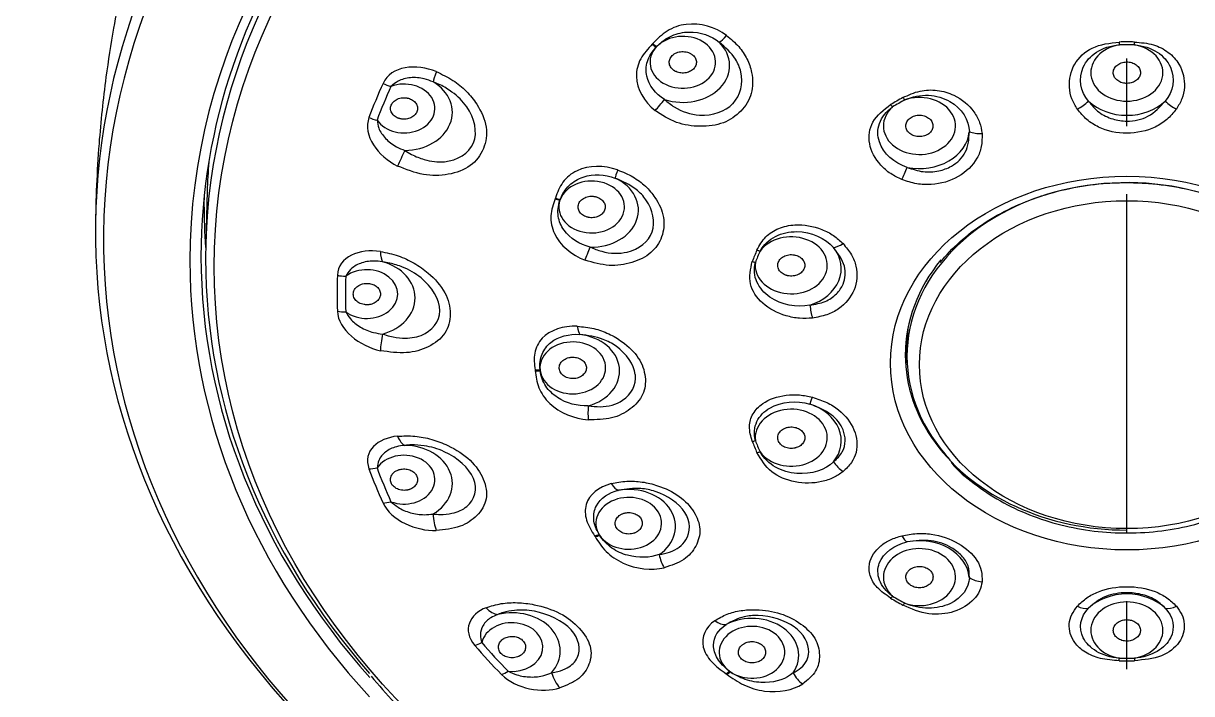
# Model space of a CAD drawing. Extents: x 1171 to 2300, y 0 to 827.
# Drawn here: x 1580.55 to 1623.59, y 516.38 to 541.07 of the extents above; entities that cross this region are included whole.
import ezdxf

# ---------------------------------------------------------------- set-up
doc = ezdxf.new("R2010")
doc.units = 0
doc.header["$LTSCALE"] = 10
doc.header["$MEASUREMENT"] = 0
doc.linetypes.add('CENTER', pattern=[2, 1.25, -0.25, 0.25, -0.25])
doc.layers.add('1', color=7, linetype='CONTINUOUS')

msp = doc.modelspace()

# ---------------------------------------------------------------- linework, layer by layer
at = {"layer": '1', "color": 1, "linetype": 'CENTER', "lineweight": -3}
msp.add_line((1621.205, 182.282), (1621.205, 566.215), dxfattribs=at)
at = {"layer": '1', "color": 7, "linetype": 'Continuous'}
for p, q in [((1587.324, 534.896), (1587.27, 533.003)), ((1613.105, 529.288), (1613.105, 528.803))]:
    msp.add_line(p, q, dxfattribs=at)
for centre, major_axis, ratio, start_param, end_param in [((1621.205, 533.13), (37.699, 0), 0.790155, 5.156583, 10.55138), ((1621.205, 532.321), (-34.52, 0), 0.790155, 3.141593, 6.283185), ((1621.205, 532.486), (34.11, 0), 0.790155, 0, 3.141593), ((1621.205, 533.413), (-37.999, 0), 0.790155, 5.627397, 6.920378), ((1621.205, 532.4), (-33.944, 0), 0.790155, 5.595275, 6.283185), ((1604.846, 539.636), (1.209, 0), 0.790155, 2.51018, 8.762594), ((1606.586, 541.008), (-0.475, -0.643), 0.18333, 0.372338, 1.069202), ((1621.205, 529.888), (21.895, 0), 0.790155, 2.493937, 2.495651), ((1603.87, 540.69), (-0.579, 0.552), 0.489427, 1.773217, 2.007632), ((1603.893, 540.714), (0.578, -0.553), 0.488794, 4.91568, 5.150095), ((1621.205, 529.874), (21.709, 0), 0.790155, 2.493937, 2.495651), ((1604.846, 539.521), (-1.723, 0), 0.790155, 1.168192, 3.821397), ((1621.205, 539.254), (1.328, 0), 0.790155, 1.780257, 7.64452), ((1621.205, 528.988), (-14.424, 0), 0.790155, 4.69308, 4.731698), ((1620.929, 540.771), (-0.012, 0.8), 0.011834, 2.076794, 2.23044), ((1621.205, 528.982), (14.302, 0), 0.790155, 1.551487, 1.590105), ((1621.481, 540.771), (-0.012, -0.8), 0.011834, 0.911152, 1.064799), ((1594.576, 537.936), (1.136, 0), 0.790155, 3.645275, 8.292777), ((1594.576, 537.793), (-1.779, 0), 0.790155, 1.589334, 4.065533), ((1596.035, 539.789), (-0.385, -0.923), 0.069891, 5.30923, 5.987258), ((1621.205, 531.129), (-29.098, 0), 0.790155, 5.940229, 5.997824), ((1621.205, 531.099), (28.789, 0), 0.790155, 2.798636, 2.856231), ((1594.093, 539.362), (-0.911, 0.412), 0.577214, 1.512063, 1.825951), ((1613.564, 537.292), (1.328, 0), 0.790155, 2.408576, 8.272839), ((1603.969, 538.27), (-0.496, -0.628), 0.201371, 1.028996, 1.72586), ((1621.205, 528.988), (-14.424, 0), 0.790155, 5.321398, 5.360017), ((1612.577, 538.485), (-0.41, 0.687), 0.369764, 1.971146, 2.124793), ((1621.205, 528.982), (14.302, 0), 0.790155, 2.179806, 2.218424), ((1613.024, 538.741), (0.386, -0.701), 0.350617, 5.125372, 5.279019), ((1619.397, 538.321), (-0.651, -0.465), 0.42584, 1.252545, 1.894), ((1621.205, 539.139), (-1.842, 0), 0.790155, 0.696206, 2.445387), ((1623.013, 538.321), (-0.651, 0.465), 0.42584, 1.247593, 1.889048), ((1593.581, 538.116), (0.937, -0.348), 0.588121, 4.613484, 4.927372), ((1613.564, 537.178), (-1.842, 0), 0.790155, 1.324524, 3.073705), ((1615.915, 537.427), (-0.797, -0.065), 0.516767, 0.830444, 1.4719), ((1594.621, 536.349), (-0.439, -0.898), 0.027536, 4.683208, 5.361237), ((1621.205, 534.293), (-33.89, 0), 0.790155, 6.220452, 6.260703), ((1602.602, 536.101), (-0.262, -0.756), 0.015481, 5.319461, 6.016325), ((1612.99, 535.748), (-0.294, -0.744), 0.137649, 1.008542, 1.649998), ((1621.205, 528.803), (-8.1, 0), 0.790155, 3.141593, 5.631894), ((1601.488, 534.307), (1.209, 0), 0.790155, 2.879779, 9.132193), ((1601.488, 534.192), (-1.723, 0), 0.790155, 1.537791, 4.190996), ((1621.205, 534.416), (-34, 0), 0.790155, 6.274055, 6.283185), ((1621.205, 529.888), (21.895, 0), 0.790155, 2.863537, 2.86525), ((1600.32, 535.045), (-0.753, 0.27), 0.589653, 1.54494, 1.779354), ((1600.33, 535.073), (0.752, -0.272), 0.589366, 4.687755, 4.92217), ((1621.205, 529.874), (21.709, 0), 0.790155, 2.863537, 2.86525), ((1621.205, 534.416), (-34, 0), 0.790155, 0, 0.059494), ((1608.841, 532.156), (1.328, 0), 0.790155, 3.036895, 8.901158), ((1610.837, 533.407), (-0.58, -0.551), 0.3757, 0.441364, 1.082819), ((1621.205, 532.486), (34.11, 0), 0.790155, 3.141593, 3.755087), ((1593.996, 533.234), (-0.155, -0.988), 0.252062, 5.362069, 6.040098), ((1601.414, 532.801), (-0.285, -0.748), 0.006264, 0.917112, 1.613975), ((1621.205, 528.988), (-14.424, 0), 0.790155, 5.949717, 5.988335), ((1621.205, 528.982), (14.302, 0), 0.790155, 2.808124, 2.846742), ((1607.691, 533.171), (0.733, -0.321), 0.579144, 4.807386, 4.961032), ((1608.841, 532.042), (-1.842, 0), 0.790155, 1.952843, 3.702024), ((1621.205, 528.803), (-8.1, 0), 0.790155, 5.631894, 6.283185), ((1621.205, 532.321), (-34.52, 0), 0.790155, 0, 0.629497), ((1621.205, 532.4), (-33.944, 0), 0.790155, 0, 0.605935), ((1593.205, 531.099), (1.136, 0), 0.790155, 3.959434, 8.606936), ((1593.205, 530.956), (-1.779, 0), 0.790155, 1.903493, 4.379692), ((1607.521, 532.756), (-0.747, 0.287), 0.586457, 1.638854, 1.792501), ((1621.205, 528.854), (8.162, 0), 0.790155, 2.567172, 3.141593), ((1621.205, 531.129), (-29.098, 0), 0.790155, 6.254388, 6.311983), ((1592.428, 532.367), (-0.999, 0.036), 0.612653, 1.279239, 1.593127), ((1621.205, 531.099), (28.789, 0), 0.790155, 3.112795, 3.17039), ((1592.428, 531.057), (0.999, 0.036), 0.612653, 4.37617, 4.690058), ((1609.72, 530.69), (0.098, -0.794), 0.237725, 4.681171, 5.322626), ((1601.131, 530.388), (-0.037, -0.799), 0.234951, 5.362384, 6.059247), ((1593.996, 529.617), (-0.212, -0.977), 0.207528, 4.74651, 5.424539), ((1600.793, 528.265), (-1.723, 0), 0.790155, 1.90739, 4.560595), ((1621.205, 529.288), (8.1, 0), 0.790155, 3.061138, 3.141593), ((1600.793, 528.38), (1.209, 0), 0.790155, 3.249378, 9.501792), ((1621.205, 529.288), (8.15, 0), 0.790155, 3.152785, 3.260973), ((1621.205, 528.854), (8.162, 0), 0.790155, 3.141593, 3.665552), ((1621.205, 528.803), (-8.1, 0), 0.790155, 0, 0.637449), ((1621.205, 529.888), (21.895, 0), 0.790155, 3.233136, 3.234849), ((1599.587, 528.797), (0.795, 0.092), 0.610341, 4.407184, 4.641599), ((1599.591, 528.767), (-0.794, -0.094), 0.610244, 1.264274, 1.498689), ((1621.205, 529.874), (21.709, 0), 0.790155, 3.233136, 3.234849), ((1609.72, 527.797), (-0.208, -0.772), 0.056522, 0.242482, 0.883937), ((1601.532, 526.972), (-0.061, -0.798), 0.212439, 4.718598, 5.415462), ((1608.841, 525.808), (1.328, 0), 0.790155, 3.665213, 9.529476), ((1608.841, 525.693), (-1.842, 0), 0.790155, 2.581161, 4.330343), ((1594.621, 526.502), (0.091, -0.996), 0.432054, 5.368556, 6.046585), ((1607.521, 526.189), (0.747, 0.287), 0.586457, 4.337038, 4.490685), ((1621.205, 528.988), (-14.424, 0), 0.790155, 0.29485, 0.333468), ((1621.205, 528.982), (14.302, 0), 0.790155, 3.436443, 3.475061), ((1621.205, 528.854), (8.162, 0), 0.790155, 3.665551, 4.712389), ((1594.576, 524.262), (1.136, 0), 0.790155, 4.273594, 8.921095), ((1594.576, 524.119), (-1.779, 0), 0.790155, 2.217652, 4.693852), ((1607.691, 525.774), (-0.733, -0.321), 0.579144, 1.168506, 1.322153), ((1593.581, 525.309), (-0.937, -0.348), 0.588121, 1.041925, 1.355813), ((1621.205, 531.099), (28.789, 0), 0.790155, 3.426954, 3.484549), ((1610.837, 525.079), (0.511, -0.615), 0.556904, 4.516601, 5.158057), ((1621.205, 531.129), (-29.098, 0), 0.790155, 0.285362, 0.342957), ((1602.371, 524.641), (0.202, -0.774), 0.44544, 5.337326, 6.034189), ((1602.854, 522.539), (-1.723, 0), 0.790155, 2.276989, 4.930194), ((1594.093, 524.063), (0.911, 0.412), 0.577214, 4.143346, 4.457234), ((1602.854, 522.654), (1.209, 0), 0.790155, 3.618977, 9.871391), ((1596.035, 523.062), (0.03, -1), 0.3897, 4.764865, 5.442893), ((1601.764, 522.732), (0.677, 0.426), 0.548886, 4.145622, 4.380037), ((1621.205, 529.888), (21.895, 0), 0.790155, 3.602735, 3.604448), ((1601.781, 522.706), (-0.676, -0.427), 0.548418, 1.002967, 1.237381), ((1621.205, 529.874), (21.709, 0), 0.790155, 3.602735, 3.604448), ((1612.99, 522.739), (0.189, -0.777), 0.318853, 5.403993, 6.045448), ((1613.564, 520.672), (1.328, 0), 0.790155, 4.293532, 10.157795), ((1613.564, 520.557), (-1.842, 0), 0.790155, 3.20948, 4.958661), ((1604.306, 521.57), (0.177, -0.78), 0.425202, 4.701083, 5.397947), ((1615.915, 521.059), (0.796, -0.078), 0.69797, 4.082197, 4.723652), ((1612.577, 520.46), (0.41, 0.687), 0.369764, 4.004746, 4.158392), ((1621.205, 528.982), (14.302, 0), 0.790155, 4.064761, 4.10338), ((1621.205, 518.595), (-1.842, 0), 0.790155, 3.837798, 5.58698), ((1597.847, 520.251), (0.359, -0.933), 0.592247, 5.317737, 5.995766), ((1621.205, 528.988), (-14.424, 0), 0.790155, 0.923169, 0.961787), ((1613.024, 520.204), (-0.386, -0.701), 0.350617, 0.85052, 1.004166), ((1619.397, 520.165), (0.6, -0.53), 0.607043, 5.181947, 5.823402), ((1621.205, 518.71), (1.328, 0), 0.790155, 4.92185, 10.786113), ((1623.013, 520.165), (0.6, 0.53), 0.607043, 3.601376, 4.242831), ((1598.553, 517.951), (-1.779, 0), 0.790155, 2.531812, 5.008011), ((1607.394, 517.789), (-1.723, 0), 0.790155, 2.646588, 5.299793), ((1598.553, 518.095), (1.136, 0), 0.790155, 4.587753, 9.235255), ((1606.155, 519.636), (0.458, -0.656), 0.61852, 5.225567, 5.92243), ((1607.394, 517.904), (1.209, 0), 0.790155, 3.988576, 10.24099), ((1597.437, 518.877), (-0.756, -0.654), 0.50602, 0.844351, 1.158239), ((1621.205, 531.099), (28.789, 0), 0.790155, 3.741114, 3.798709), ((1621.205, 531.129), (-29.098, 0), 0.790155, 0.599521, 0.657116), ((1620.929, 518.174), (0.012, 0.8), 0.011834, 3.899098, 4.052745), ((1621.205, 528.988), (-14.424, 0), 0.790155, 1.551487, 1.590105), ((1621.205, 528.982), (14.302, 0), 0.790155, 4.69308, 4.731698), ((1621.481, 518.174), (0.012, -0.8), 0.011834, 5.372033, 5.52568), ((1598.412, 517.817), (0.716, 0.699), 0.485274, 3.956021, 4.26991), ((1600.538, 517.325), (0.292, -0.956), 0.556219, 4.729444, 5.407473), ((1606.566, 517.698), (0.468, 0.649), 0.413301, 3.957805, 4.19222), ((1621.205, 529.888), (21.895, 0), 0.790155, 3.972334, 3.974047), ((1606.594, 517.678), (-0.467, -0.65), 0.412525, 0.815539, 1.049953), ((1621.205, 529.874), (21.709, 0), 0.790155, 3.972334, 3.974047), ((1609.363, 517.325), (0.431, -0.674), 0.60329, 4.599472, 5.296335)]:
    msp.add_ellipse(centre, major_axis=major_axis, ratio=ratio, start_param=start_param, end_param=end_param, dxfattribs=at)
for centre, major_axis in [((1621.205, 532.108), (33.622, 0)), ((1621.205, 528.555), (-8.709, 0)), ((1621.205, 528.498), (7.641, 0))]:
    msp.add_ellipse(centre, major_axis=major_axis, ratio=0.790155, dxfattribs=at)
for points, knots in [([(1593.783, 561.826), (1593.297, 561.268), (1592.467, 560.263), (1591.443, 558.898), (1590.656, 557.769), (1589.956, 556.702), (1589.235, 555.525), (1588.425, 554.094), (1587.634, 552.553), (1586.905, 550.971), (1586.268, 549.441), (1585.659, 547.811), (1585.029, 545.876), (1584.516, 543.991), (1584.131, 542.276), (1583.839, 540.752), (1583.55, 538.883), (1583.293, 536.437), (1583.215, 534.593), (1583.207, 533.566)], [0, 0, 0, 0, 0.073159, 0.128421, 0.166706, 0.205894, 0.252033, 0.300947, 0.366045, 0.420507, 0.470557, 0.527281, 0.590481, 0.669456, 0.716247, 0.761084, 0.820335, 0.900163, 1, 1, 1, 1]), ([(1606.461, 540.622), (1606.04, 540.933), (1605.482, 541.094), (1604.716, 541), (1604.475, 540.915), (1604.067, 540.659), (1603.905, 540.493), (1603.744, 540.325)], [0, 0, 0, 0, 0.5, 0.5, 0.75, 0.75, 1, 1, 1, 1]), ([(1606.461, 540.622), (1606.618, 540.492), (1606.922, 540.239), (1607.232, 539.765), (1607.429, 539.176), (1607.439, 538.472), (1607.032, 537.809), (1606.361, 537.348), (1605.495, 537.239), (1604.582, 537.366), (1604.078, 537.695), (1603.822, 537.861)], [0, 0, 0, 0, 0.087607, 0.169371, 0.250856, 0.377447, 0.501128, 0.621802, 0.747777, 0.872041, 1, 1, 1, 1]), ([(1603.893, 540.223), (1604.055, 540.39), (1604.242, 540.524), (1604.646, 540.702), (1604.86, 540.747), (1605.491, 540.762), (1605.893, 540.613), (1606.186, 540.377)], [0, 0, 0, 0, 0.25, 0.25, 0.5, 0.5, 1, 1, 1, 1]), ([(1603.722, 540.302), (1603.564, 540.136), (1603.403, 539.964), (1603.186, 539.565), (1603.13, 539.339), (1603.148, 538.654), (1603.414, 538.184), (1603.822, 537.861)], [0, 0, 0, 0, 0.25, 0.25, 0.5, 0.5, 1, 1, 1, 1]), ([(1604.171, 538.269), (1603.846, 538.469), (1603.595, 538.78), (1603.481, 539.301), (1603.485, 539.486), (1603.6, 539.851), (1603.713, 540.032), (1603.87, 540.2)], [0, 0, 0, 0, 0.5, 0.5, 0.75, 0.75, 1, 1, 1, 1]), ([(1604.171, 538.269), (1604.287, 538.172), (1604.653, 537.869), (1605.599, 537.555), (1606.413, 537.821), (1606.976, 538.412), (1607.116, 539.046), (1606.769, 539.864), (1606.409, 540.18), (1606.186, 540.377)], [0, 0, 0, 0, 0.080562, 0.253207, 0.499831, 0.500495, 0.747529, 0.843295, 1, 1, 1, 1]), ([(1619.382, 537.912), (1619.308, 538.035), (1619.154, 538.289), (1619.045, 538.86), (1619.191, 539.583), (1619.907, 540.267), (1620.578, 540.343), (1620.927, 540.383)], [0, 0, 0, 0, 0.121003, 0.24993, 0.500418, 0.740079, 1, 1, 1, 1]), ([(1619.792, 538.206), (1619.5, 538.561), (1619.408, 539.035), (1619.698, 539.671), (1619.863, 539.864), (1620.314, 540.156), (1620.604, 540.251), (1620.929, 540.281)], [0, 0, 0, 0, 0.5, 0.5, 0.75, 0.75, 1, 1, 1, 1]), ([(1621.481, 540.281), (1621.804, 540.252), (1622.094, 540.157), (1622.546, 539.866), (1622.713, 539.67), (1623.001, 539.04), (1622.909, 538.559), (1622.619, 538.206)], [0, 0, 0, 0, 0.25, 0.25, 0.5, 0.5, 1, 1, 1, 1]), ([(1621.484, 540.383), (1621.721, 540.364), (1622.172, 540.327), (1622.762, 540.029), (1623.233, 539.497), (1623.376, 538.859), (1623.258, 538.288), (1623.104, 538.036), (1623.029, 537.912)], [0, 0, 0, 0, 0.178327, 0.339125, 0.500023, 0.752204, 0.878517, 1, 1, 1, 1]), ([(1605.145, 539.952), (1605.132, 539.96), (1605.105, 539.975), (1605.045, 540), (1604.965, 540.023), (1604.863, 540.033), (1604.727, 540.026), (1604.565, 539.976), (1604.416, 539.859), (1604.351, 539.729), (1604.343, 539.619), (1604.358, 539.538), (1604.393, 539.462), (1604.447, 539.394), (1604.498, 539.35), (1604.537, 539.325), (1604.563, 539.31), (1604.639, 539.272), (1604.777, 539.235), (1604.936, 539.242), (1605.054, 539.274), (1605.135, 539.311), (1605.206, 539.359), (1605.284, 539.435), (1605.347, 539.551), (1605.351, 539.703), (1605.295, 539.822), (1605.228, 539.892), (1605.183, 539.928), (1605.158, 539.945), (1605.145, 539.952)], [0, 0, 0, 0, 0.015625, 0.03125, 0.0625, 0.09375, 0.125, 0.1875, 0.25, 0.3125, 0.34375, 0.375, 0.40625, 0.4375, 0.46875, 0.476562, 0.484375, 0.5, 0.5625, 0.625, 0.65625, 0.6875, 0.71875, 0.75, 0.8125, 0.875, 0.9375, 0.96875, 0.984375, 1, 1, 1, 1]), ([(1621.705, 539.255), (1621.705, 539.267), (1621.704, 539.294), (1621.694, 539.346), (1621.669, 539.409), (1621.62, 539.479), (1621.534, 539.56), (1621.391, 539.633), (1621.189, 539.66), (1620.988, 539.622), (1620.851, 539.542), (1620.771, 539.456), (1620.729, 539.384), (1620.71, 539.32), (1620.705, 539.275), (1620.705, 539.249), (1620.707, 539.21), (1620.719, 539.153), (1620.764, 539.056), (1620.862, 538.954), (1621.029, 538.874), (1621.221, 538.85), (1621.412, 538.884), (1621.573, 538.972), (1621.662, 539.08), (1621.699, 539.178), (1621.705, 539.229), (1621.705, 539.255)], [0, 0, 0, 0, 0.015625, 0.03125, 0.0625, 0.09375, 0.125, 0.1875, 0.25, 0.3125, 0.375, 0.40625, 0.4375, 0.46875, 0.484375, 0.492188, 0.5, 0.53125, 0.5625, 0.625, 0.6875, 0.75, 0.8125, 0.875, 0.9375, 0.96875, 1, 1, 1, 1]), ([(1595.648, 538.914), (1595.54, 538.957), (1595.27, 539.063), (1594.81, 539.093), (1594.374, 538.982), (1594.176, 538.817), (1594.093, 538.749)], [0, 0, 0, 0, 0.200427, 0.49953, 0.790892, 1, 1, 1, 1]), ([(1595.765, 539.293), (1595.973, 539.194), (1596.376, 539.002), (1596.885, 538.582), (1597.344, 538.008), (1597.677, 537.257), (1597.558, 536.428), (1597.067, 535.764), (1596.229, 535.467), (1595.268, 535.442), (1594.652, 535.689), (1594.335, 535.816)], [0, 0, 0, 0, 0.087456, 0.169153, 0.25014, 0.377375, 0.499739, 0.622279, 0.749894, 0.871256, 1, 1, 1, 1]), ([(1594.609, 536.387), (1594.69, 536.336), (1594.914, 536.196), (1595.405, 536.008), (1596.307, 535.886), (1596.978, 536.284), (1597.293, 537.049), (1597.113, 537.85), (1596.428, 538.502), (1595.975, 538.782), (1595.735, 538.879), (1595.648, 538.914)], [0, 0, 0, 0, 0.046355, 0.127416, 0.254336, 0.50001, 0.500136, 0.746142, 0.872777, 0.954138, 1, 1, 1, 1]), ([(1612.954, 538.336), (1613.159, 538.431), (1613.549, 538.61), (1614.228, 538.637), (1614.969, 538.416), (1615.513, 537.955), (1615.802, 537.428), (1615.848, 537.148), (1615.87, 537.011)], [0, 0, 0, 0, 0.178327, 0.339125, 0.500023, 0.752204, 0.878517, 1, 1, 1, 1]), ([(1594.73, 538.312), (1594.722, 538.314), (1594.705, 538.318), (1594.671, 538.324), (1594.611, 538.332), (1594.524, 538.332), (1594.422, 538.315), (1594.294, 538.27), (1594.161, 538.177), (1594.072, 538.022), (1594.072, 537.878), (1594.117, 537.771), (1594.171, 537.699), (1594.242, 537.638), (1594.312, 537.599), (1594.364, 537.578), (1594.395, 537.567), (1594.415, 537.562), (1594.43, 537.558), (1594.446, 537.554), (1594.474, 537.549), (1594.562, 537.537), (1594.673, 537.543), (1594.789, 537.576), (1594.895, 537.625), (1595, 537.712), (1595.074, 537.845), (1595.082, 537.993), (1595.021, 538.134), (1594.92, 538.23), (1594.82, 538.283), (1594.763, 538.303), (1594.734, 538.311), (1594.73, 538.312)], [0, 0, 0, 0, 0.007812, 0.015625, 0.03125, 0.0625, 0.09375, 0.125, 0.1875, 0.25, 0.3125, 0.34375, 0.375, 0.40625, 0.4375, 0.453125, 0.460938, 0.46875, 0.472656, 0.476562, 0.484375, 0.5, 0.5625, 0.59375, 0.625, 0.6875, 0.75, 0.8125, 0.875, 0.9375, 0.96875, 0.996094, 1, 1, 1, 1]), ([(1612.919, 535.317), (1612.776, 535.384), (1612.481, 535.523), (1612.009, 535.944), (1611.64, 536.61), (1611.758, 537.508), (1612.248, 537.883), (1612.503, 538.077)], [0, 0, 0, 0, 0.121003, 0.24993, 0.500418, 0.740079, 1, 1, 1, 1]), ([(1613.024, 538.251), (1613.307, 538.377), (1613.61, 538.435), (1614.182, 538.407), (1614.455, 538.324), (1615.131, 537.942), (1615.391, 537.504), (1615.402, 537.079)], [0, 0, 0, 0, 0.25, 0.25, 0.5, 0.5, 1, 1, 1, 1]), ([(1619.792, 538.206), (1619.912, 538.059), (1620.145, 537.773), (1620.664, 537.528), (1621.294, 537.43), (1622.065, 537.597), (1622.428, 537.996), (1622.619, 538.206)], [0, 0, 0, 0, 0.179168, 0.347393, 0.501625, 0.737142, 1, 1, 1, 1]), ([(1613.115, 535.766), (1612.632, 535.922), (1612.227, 536.269), (1612.016, 536.925), (1612.013, 537.16), (1612.171, 537.607), (1612.336, 537.82), (1612.577, 537.995)], [0, 0, 0, 0, 0.5, 0.5, 0.75, 0.75, 1, 1, 1, 1]), ([(1613.968, 537.525), (1613.959, 537.535), (1613.938, 537.556), (1613.891, 537.593), (1613.824, 537.633), (1613.733, 537.667), (1613.603, 537.693), (1613.433, 537.685), (1613.249, 537.613), (1613.115, 537.489), (1613.063, 537.36), (1613.063, 537.254), (1613.083, 537.176), (1613.115, 537.116), (1613.145, 537.077), (1613.164, 537.056), (1613.194, 537.025), (1613.246, 536.984), (1613.354, 536.927), (1613.51, 536.89), (1613.704, 536.903), (1613.878, 536.972), (1614.007, 537.088), (1614.071, 537.235), (1614.063, 537.364), (1614.02, 537.46), (1613.987, 537.504), (1613.968, 537.525)], [0, 0, 0, 0, 0.015625, 0.03125, 0.0625, 0.09375, 0.125, 0.1875, 0.25, 0.3125, 0.375, 0.40625, 0.4375, 0.46875, 0.484375, 0.492188, 0.5, 0.53125, 0.5625, 0.625, 0.6875, 0.75, 0.8125, 0.875, 0.9375, 0.96875, 1, 1, 1, 1]), ([(1623.029, 537.912), (1622.919, 537.778), (1622.705, 537.518), (1622.112, 537.141), (1621.207, 536.946), (1620.301, 537.139), (1619.707, 537.517), (1619.492, 537.778), (1619.382, 537.912)], [0, 0, 0, 0, 0.130106, 0.252927, 0.499594, 0.746402, 0.869479, 1, 1, 1, 1]), ([(1593.581, 537.503), (1593.595, 537.406), (1593.63, 537.174), (1593.874, 536.817), (1594.232, 536.536), (1594.502, 536.43), (1594.609, 536.387)], [0, 0, 0, 0, 0.208279, 0.500324, 0.801781, 1, 1, 1, 1]), ([(1615.87, 537.011), (1615.871, 536.849), (1615.873, 536.534), (1615.647, 535.947), (1615.046, 535.365), (1614.183, 535.104), (1613.448, 535.141), (1613.099, 535.257), (1612.919, 535.317)], [0, 0, 0, 0, 0.130106, 0.252927, 0.499594, 0.746402, 0.869479, 1, 1, 1, 1]), ([(1613.115, 535.766), (1613.309, 535.7), (1613.686, 535.571), (1614.268, 535.608), (1614.841, 535.819), (1615.356, 536.316), (1615.386, 536.816), (1615.402, 537.079)], [0, 0, 0, 0, 0.179168, 0.347393, 0.501625, 0.737142, 1, 1, 1, 1]), ([(1602.443, 535.673), (1601.94, 535.848), (1601.377, 535.843), (1600.735, 535.541), (1600.557, 535.394), (1600.3, 535.04), (1600.225, 534.838), (1600.152, 534.636)], [0, 0, 0, 0, 0.5, 0.5, 0.75, 0.75, 1, 1, 1, 1]), ([(1600.33, 534.583), (1600.405, 534.785), (1600.519, 534.963), (1600.811, 535.244), (1600.986, 535.346), (1601.553, 535.538), (1601.981, 535.512), (1602.346, 535.373)], [0, 0, 0, 0, 0.25, 0.25, 0.5, 0.5, 1, 1, 1, 1]), ([(1602.443, 535.673), (1602.637, 535.594), (1603.012, 535.442), (1603.484, 535.083), (1603.903, 534.586), (1604.204, 533.928), (1604.118, 533.192), (1603.713, 532.572), (1602.989, 532.228), (1602.126, 532.093), (1601.541, 532.26), (1601.245, 532.345)], [0, 0, 0, 0, 0.087607, 0.169371, 0.250856, 0.377447, 0.501128, 0.621802, 0.747777, 0.872041, 1, 1, 1, 1]), ([(1601.431, 532.832), (1601.572, 532.773), (1602.016, 532.59), (1602.978, 532.558), (1603.587, 533.034), (1603.842, 533.745), (1603.706, 534.38), (1603.067, 535.052), (1602.622, 535.25), (1602.346, 535.373)], [0, 0, 0, 0, 0.080562, 0.253207, 0.499831, 0.500495, 0.747529, 0.843295, 1, 1, 1, 1]), ([(1614.325, 532.264), (1614.543, 532.531), (1615.03, 533.042), (1615.917, 533.721), (1616.934, 534.292), (1618.051, 534.737), (1619.242, 535.043), (1620.307, 535.182), (1620.963, 535.204), (1621.205, 535.204)], [0, 0, 0, 0, 0.148784, 0.301881, 0.454578, 0.607051, 0.759409, 0.911703, 1, 1, 1, 1]), ([(1621.205, 535.204), (1621.421, 535.204), (1622.051, 535.185), (1623.09, 535.058), (1624.282, 534.761), (1625.404, 534.328), (1626.417, 533.764), (1627.131, 533.255), (1627.46, 532.918), (1627.536, 532.835)], [0, 0, 0, 0, 0.088697, 0.260068, 0.431487, 0.602833, 0.774127, 0.945438, 1, 1, 1, 1]), ([(1600.141, 534.608), (1600.07, 534.408), (1599.999, 534.202), (1599.972, 533.767), (1600.016, 533.54), (1600.317, 532.901), (1600.749, 532.534), (1601.245, 532.345)], [0, 0, 0, 0, 0.25, 0.25, 0.5, 0.5, 1, 1, 1, 1]), ([(1601.622, 534.688), (1601.606, 534.691), (1601.574, 534.697), (1601.507, 534.704), (1601.422, 534.702), (1601.322, 534.683), (1601.198, 534.637), (1601.07, 534.544), (1600.985, 534.392), (1600.984, 534.253), (1601.026, 534.148), (1601.077, 534.077), (1601.145, 534.016), (1601.226, 533.967), (1601.294, 533.942), (1601.341, 533.929), (1601.373, 533.922), (1601.461, 533.908), (1601.607, 533.914), (1601.752, 533.966), (1601.847, 534.029), (1601.906, 534.086), (1601.95, 534.151), (1601.989, 534.245), (1601.993, 534.371), (1601.928, 534.514), (1601.821, 534.609), (1601.727, 534.656), (1601.669, 534.676), (1601.638, 534.684), (1601.622, 534.688)], [0, 0, 0, 0, 0.015625, 0.03125, 0.0625, 0.09375, 0.125, 0.1875, 0.25, 0.3125, 0.34375, 0.375, 0.40625, 0.4375, 0.46875, 0.476562, 0.484375, 0.5, 0.5625, 0.625, 0.65625, 0.6875, 0.71875, 0.75, 0.8125, 0.875, 0.9375, 0.96875, 0.984375, 1, 1, 1, 1]), ([(1601.431, 532.832), (1601.052, 532.929), (1600.691, 533.149), (1600.361, 533.605), (1600.284, 533.778), (1600.228, 534.152), (1600.25, 534.353), (1600.32, 534.554)], [0, 0, 0, 0, 0.5, 0.5, 0.75, 0.75, 1, 1, 1, 1]), ([(1607.576, 532.719), (1607.671, 532.89), (1607.851, 533.216), (1608.36, 533.548), (1609.086, 533.704), (1609.825, 533.572), (1610.41, 533.27), (1610.637, 533.059), (1610.749, 532.956)], [0, 0, 0, 0, 0.178327, 0.339125, 0.500023, 0.752204, 0.878517, 1, 1, 1, 1]), ([(1607.691, 532.681), (1607.826, 532.915), (1608.027, 533.102), (1608.502, 533.342), (1608.776, 533.4), (1609.581, 533.398), (1610.094, 533.159), (1610.402, 532.815)], [0, 0, 0, 0, 0.25, 0.25, 0.5, 0.5, 1, 1, 1, 1]), ([(1610.749, 532.956), (1610.86, 532.823), (1611.078, 532.565), (1611.305, 531.978), (1611.238, 531.225), (1610.747, 530.616), (1610.152, 530.311), (1609.802, 530.248), (1609.622, 530.215)], [0, 0, 0, 0, 0.130106, 0.252927, 0.499594, 0.746402, 0.869479, 1, 1, 1, 1]), ([(1593.704, 532.667), (1593.925, 532.622), (1594.352, 532.534), (1594.957, 532.253), (1595.573, 531.814), (1596.143, 531.176), (1596.339, 530.357), (1596.146, 529.607), (1595.511, 529.125), (1594.668, 528.875), (1594.032, 528.965), (1593.704, 529.011)], [0, 0, 0, 0, 0.087456, 0.169153, 0.25014, 0.377375, 0.499739, 0.622279, 0.749894, 0.871256, 1, 1, 1, 1]), ([(1608.996, 532.532), (1608.98, 532.536), (1608.948, 532.543), (1608.882, 532.552), (1608.798, 532.553), (1608.699, 532.538), (1608.575, 532.498), (1608.443, 532.413), (1608.348, 532.269), (1608.332, 532.107), (1608.386, 531.979), (1608.465, 531.893), (1608.539, 531.839), (1608.61, 531.805), (1608.663, 531.787), (1608.694, 531.779), (1608.741, 531.768), (1608.814, 531.759), (1608.943, 531.764), (1609.097, 531.806), (1609.244, 531.906), (1609.333, 532.043), (1609.351, 532.197), (1609.295, 532.345), (1609.192, 532.446), (1609.086, 532.504), (1609.027, 532.524), (1608.996, 532.532)], [0, 0, 0, 0, 0.015625, 0.03125, 0.0625, 0.09375, 0.125, 0.1875, 0.25, 0.3125, 0.375, 0.40625, 0.4375, 0.46875, 0.484375, 0.492188, 0.5, 0.53125, 0.5625, 0.625, 0.6875, 0.75, 0.8125, 0.875, 0.9375, 0.96875, 1, 1, 1, 1]), ([(1609.528, 530.691), (1609.722, 530.724), (1610.099, 530.789), (1610.521, 531.084), (1610.819, 531.519), (1610.881, 532.164), (1610.567, 532.59), (1610.402, 532.815)], [0, 0, 0, 0, 0.179168, 0.347393, 0.501625, 0.737142, 1, 1, 1, 1]), ([(1593.786, 532.284), (1593.673, 532.299), (1593.389, 532.337), (1592.96, 532.255), (1592.603, 532.044), (1592.48, 531.84), (1592.428, 531.754)], [0, 0, 0, 0, 0.200427, 0.49953, 0.790892, 1, 1, 1, 1]), ([(1593.786, 529.627), (1593.875, 529.598), (1594.119, 529.516), (1594.616, 529.451), (1595.45, 529.547), (1595.897, 530.084), (1595.897, 530.889), (1595.448, 531.612), (1594.614, 532.074), (1594.118, 532.234), (1593.874, 532.271), (1593.786, 532.284)], [0, 0, 0, 0, 0.046355, 0.127416, 0.254336, 0.50001, 0.500136, 0.746142, 0.872777, 0.954138, 1, 1, 1, 1]), ([(1609.622, 530.215), (1609.465, 530.206), (1609.141, 530.186), (1608.485, 530.317), (1607.743, 530.698), (1607.218, 531.491), (1607.34, 532.023), (1607.404, 532.3)], [0, 0, 0, 0, 0.121003, 0.24993, 0.500418, 0.740079, 1, 1, 1, 1]), ([(1609.528, 530.691), (1609.039, 530.597), (1608.476, 530.696), (1607.844, 531.135), (1607.675, 531.326), (1607.478, 531.764), (1607.456, 532.013), (1607.521, 532.266)], [0, 0, 0, 0, 0.5, 0.5, 0.75, 0.75, 1, 1, 1, 1]), ([(1593.205, 531.494), (1593.197, 531.494), (1593.179, 531.494), (1593.144, 531.492), (1593.084, 531.484), (1593.001, 531.463), (1592.911, 531.422), (1592.806, 531.348), (1592.716, 531.227), (1592.693, 531.058), (1592.749, 530.921), (1592.834, 530.83), (1592.913, 530.775), (1593.005, 530.734), (1593.086, 530.714), (1593.144, 530.707), (1593.178, 530.705), (1593.198, 530.704), (1593.215, 530.704), (1593.231, 530.705), (1593.26, 530.706), (1593.348, 530.716), (1593.452, 530.749), (1593.549, 530.809), (1593.63, 530.881), (1593.697, 530.99), (1593.715, 531.134), (1593.665, 531.277), (1593.552, 531.397), (1593.418, 531.463), (1593.302, 531.489), (1593.24, 531.494), (1593.209, 531.494), (1593.205, 531.494)], [0, 0, 0, 0, 0.007812, 0.015625, 0.03125, 0.0625, 0.09375, 0.125, 0.1875, 0.25, 0.3125, 0.34375, 0.375, 0.40625, 0.4375, 0.453125, 0.460938, 0.46875, 0.472656, 0.476562, 0.484375, 0.5, 0.5625, 0.59375, 0.625, 0.6875, 0.75, 0.8125, 0.875, 0.9375, 0.96875, 0.996094, 1, 1, 1, 1]), ([(1592.428, 530.444), (1592.479, 530.356), (1592.602, 530.144), (1592.96, 529.862), (1593.391, 529.679), (1593.674, 529.642), (1593.786, 529.627)], [0, 0, 0, 0, 0.208279, 0.500324, 0.801781, 1, 1, 1, 1]), ([(1600.959, 529.911), (1600.442, 529.935), (1599.951, 529.775), (1599.52, 529.315), (1599.428, 529.127), (1599.357, 528.725), (1599.378, 528.515), (1599.402, 528.306)], [0, 0, 0, 0, 0.5, 0.5, 0.75, 0.75, 1, 1, 1, 1]), ([(1600.959, 529.911), (1601.163, 529.892), (1601.558, 529.853), (1602.129, 529.648), (1602.714, 529.299), (1603.266, 528.767), (1603.512, 528.054), (1603.428, 527.362), (1602.943, 526.84), (1602.246, 526.474), (1601.66, 526.469), (1601.363, 526.466)], [0, 0, 0, 0, 0.087607, 0.169371, 0.250856, 0.377447, 0.501128, 0.621802, 0.747777, 0.872041, 1, 1, 1, 1]), ([(1599.587, 528.306), (1599.565, 528.516), (1599.59, 528.714), (1599.73, 529.059), (1599.844, 529.204), (1600.269, 529.543), (1600.665, 529.639), (1601.053, 529.611)], [0, 0, 0, 0, 0.25, 0.25, 0.5, 0.5, 1, 1, 1, 1]), ([(1601.362, 526.98), (1601.509, 526.964), (1601.971, 526.915), (1602.818, 527.149), (1603.14, 527.764), (1603.053, 528.5), (1602.659, 529.056), (1601.815, 529.509), (1601.345, 529.572), (1601.053, 529.611)], [0, 0, 0, 0, 0.080562, 0.253207, 0.499831, 0.500495, 0.747529, 0.843295, 1, 1, 1, 1]), ([(1600.744, 528.773), (1600.728, 528.772), (1600.695, 528.768), (1600.63, 528.755), (1600.551, 528.729), (1600.466, 528.683), (1600.372, 528.605), (1600.295, 528.481), (1600.285, 528.315), (1600.348, 528.185), (1600.435, 528.1), (1600.515, 528.048), (1600.607, 528.01), (1600.704, 527.988), (1600.779, 527.984), (1600.829, 527.986), (1600.862, 527.988), (1600.95, 528), (1601.084, 528.047), (1601.195, 528.137), (1601.255, 528.223), (1601.284, 528.293), (1601.295, 528.366), (1601.288, 528.465), (1601.235, 528.584), (1601.109, 528.698), (1600.966, 528.756), (1600.857, 528.773), (1600.793, 528.775), (1600.76, 528.774), (1600.744, 528.773)], [0, 0, 0, 0, 0.015625, 0.03125, 0.0625, 0.09375, 0.125, 0.1875, 0.25, 0.3125, 0.34375, 0.375, 0.40625, 0.4375, 0.46875, 0.476562, 0.484375, 0.5, 0.5625, 0.625, 0.65625, 0.6875, 0.71875, 0.75, 0.8125, 0.875, 0.9375, 0.96875, 0.984375, 1, 1, 1, 1]), ([(1614.735, 524.889), (1614.741, 524.881), (1614.974, 524.591), (1615.573, 524.103), (1616.524, 523.456), (1617.605, 522.946), (1618.768, 522.571), (1619.991, 522.345), (1621.242, 522.272), (1622.493, 522.354), (1623.715, 522.59), (1624.878, 522.974), (1625.954, 523.498), (1626.918, 524.15), (1627.745, 524.916), (1628.415, 525.776), (1628.911, 526.71), (1629.214, 527.675), (1629.3, 528.382), (1629.305, 528.751), (1629.305, 528.803)], [0, 0, 0, 0, 0.001863, 0.063469, 0.125304, 0.187297, 0.249386, 0.311528, 0.373702, 0.435903, 0.498134, 0.560396, 0.622683, 0.684966, 0.747192, 0.809278, 0.871128, 0.932666, 0.990473, 1, 1, 1, 1]), ([(1599.406, 528.277), (1599.43, 528.07), (1599.458, 527.858), (1599.626, 527.443), (1599.764, 527.243), (1600.307, 526.729), (1600.846, 526.505), (1601.363, 526.466)], [0, 0, 0, 0, 0.25, 0.25, 0.5, 0.5, 1, 1, 1, 1]), ([(1601.362, 526.98), (1600.98, 526.964), (1600.558, 527.07), (1600.057, 527.402), (1599.909, 527.542), (1599.689, 527.875), (1599.617, 528.069), (1599.591, 528.277)], [0, 0, 0, 0, 0.5, 0.5, 0.75, 0.75, 1, 1, 1, 1]), ([(1607.404, 525.676), (1607.352, 525.858), (1607.253, 526.205), (1607.398, 526.705), (1607.832, 527.159), (1608.483, 527.384), (1609.141, 527.401), (1609.464, 527.332), (1609.622, 527.298)], [0, 0, 0, 0, 0.178327, 0.339125, 0.500023, 0.752204, 0.878517, 1, 1, 1, 1]), ([(1609.622, 527.298), (1609.801, 527.24), (1610.151, 527.127), (1610.745, 526.751), (1611.237, 526.106), (1611.306, 525.39), (1611.079, 524.874), (1610.861, 524.665), (1610.749, 524.557)], [0, 0, 0, 0, 0.130106, 0.252927, 0.499594, 0.746402, 0.869479, 1, 1, 1, 1]), ([(1607.521, 525.698), (1607.456, 525.95), (1607.478, 526.194), (1607.673, 526.607), (1607.845, 526.779), (1608.471, 527.144), (1609.041, 527.183), (1609.528, 527.044)], [0, 0, 0, 0, 0.25, 0.25, 0.5, 0.5, 1, 1, 1, 1]), ([(1610.402, 524.92), (1610.522, 525.033), (1610.754, 525.254), (1610.856, 525.684), (1610.764, 526.171), (1610.349, 526.726), (1609.812, 526.934), (1609.528, 527.044)], [0, 0, 0, 0, 0.179168, 0.347393, 0.501625, 0.737142, 1, 1, 1, 1]), ([(1608.687, 526.184), (1608.671, 526.18), (1608.64, 526.17), (1608.58, 526.147), (1608.512, 526.108), (1608.443, 526.051), (1608.372, 525.961), (1608.329, 525.831), (1608.358, 525.67), (1608.466, 525.531), (1608.605, 525.453), (1608.733, 525.42), (1608.833, 525.41), (1608.915, 525.416), (1608.971, 525.426), (1609.003, 525.434), (1609.049, 525.447), (1609.114, 525.474), (1609.216, 525.538), (1609.309, 525.643), (1609.353, 525.793), (1609.324, 525.945), (1609.224, 526.078), (1609.068, 526.171), (1608.91, 526.205), (1608.78, 526.203), (1608.717, 526.192), (1608.687, 526.184)], [0, 0, 0, 0, 0.015625, 0.03125, 0.0625, 0.09375, 0.125, 0.1875, 0.25, 0.3125, 0.375, 0.40625, 0.4375, 0.46875, 0.484375, 0.492188, 0.5, 0.53125, 0.5625, 0.625, 0.6875, 0.75, 0.8125, 0.875, 0.9375, 0.96875, 1, 1, 1, 1]), ([(1594.335, 525.863), (1594.547, 525.872), (1594.956, 525.888), (1595.598, 525.763), (1596.311, 525.491), (1597.062, 525.018), (1597.555, 524.285), (1597.679, 523.527), (1597.308, 522.919), (1596.665, 522.483), (1596.071, 522.419), (1595.765, 522.386)], [0, 0, 0, 0, 0.087456, 0.169153, 0.25014, 0.377375, 0.499739, 0.622279, 0.749894, 0.871256, 1, 1, 1, 1]), ([(1595.648, 522.997), (1595.735, 522.99), (1595.977, 522.969), (1596.43, 523.023), (1597.114, 523.309), (1597.293, 523.925), (1596.978, 524.69), (1596.305, 525.272), (1595.402, 525.516), (1594.912, 525.554), (1594.689, 525.532), (1594.609, 525.524)], [0, 0, 0, 0, 0.046355, 0.127416, 0.254336, 0.50001, 0.500136, 0.746142, 0.872777, 0.954138, 1, 1, 1, 1]), ([(1594.609, 525.524), (1594.501, 525.512), (1594.231, 525.48), (1593.874, 525.3), (1593.631, 525.014), (1593.595, 524.789), (1593.581, 524.696)], [0, 0, 0, 0, 0.200427, 0.49953, 0.790892, 1, 1, 1, 1]), ([(1610.749, 524.557), (1610.638, 524.479), (1610.408, 524.317), (1609.821, 524.129), (1608.988, 524.105), (1608.02, 524.515), (1607.728, 525.003), (1607.576, 525.257)], [0, 0, 0, 0, 0.121003, 0.24993, 0.500418, 0.740079, 1, 1, 1, 1]), ([(1610.402, 524.92), (1610.093, 524.621), (1609.587, 524.445), (1608.776, 524.514), (1608.504, 524.591), (1608.029, 524.857), (1607.827, 525.048), (1607.691, 525.283)], [0, 0, 0, 0, 0.5, 0.5, 0.75, 0.75, 1, 1, 1, 1]), ([(1594.421, 524.638), (1594.413, 524.636), (1594.396, 524.631), (1594.364, 524.621), (1594.31, 524.599), (1594.239, 524.559), (1594.169, 524.497), (1594.099, 524.402), (1594.061, 524.265), (1594.104, 524.098), (1594.212, 523.981), (1594.328, 523.916), (1594.425, 523.883), (1594.528, 523.866), (1594.613, 523.867), (1594.671, 523.874), (1594.704, 523.88), (1594.724, 523.885), (1594.739, 523.889), (1594.755, 523.893), (1594.781, 523.902), (1594.861, 523.933), (1594.947, 523.99), (1595.016, 524.071), (1595.065, 524.159), (1595.086, 524.279), (1595.046, 524.42), (1594.943, 524.544), (1594.789, 524.63), (1594.635, 524.66), (1594.515, 524.657), (1594.454, 524.646), (1594.425, 524.639), (1594.421, 524.638)], [0, 0, 0, 0, 0.007812, 0.015625, 0.03125, 0.0625, 0.09375, 0.125, 0.1875, 0.25, 0.3125, 0.34375, 0.375, 0.40625, 0.4375, 0.453125, 0.460938, 0.46875, 0.472656, 0.476562, 0.484375, 0.5, 0.5625, 0.59375, 0.625, 0.6875, 0.75, 0.8125, 0.875, 0.9375, 0.96875, 0.996094, 1, 1, 1, 1]), ([(1602.21, 524.115), (1601.749, 523.995), (1601.395, 523.71), (1601.233, 523.162), (1601.24, 522.962), (1601.364, 522.567), (1601.48, 522.378), (1601.598, 522.19)], [0, 0, 0, 0, 0.5, 0.5, 0.75, 0.75, 1, 1, 1, 1]), ([(1601.764, 522.242), (1601.647, 522.431), (1601.58, 522.623), (1601.55, 522.984), (1601.586, 523.151), (1601.813, 523.587), (1602.123, 523.786), (1602.482, 523.869)], [0, 0, 0, 0, 0.25, 0.25, 0.5, 0.5, 1, 1, 1, 1]), ([(1602.21, 524.115), (1602.397, 524.153), (1602.759, 524.226), (1603.351, 524.193), (1604.023, 524.03), (1604.751, 523.687), (1605.296, 523.091), (1605.544, 522.423), (1605.364, 521.803), (1604.926, 521.269), (1604.419, 521.102), (1604.162, 521.018)], [0, 0, 0, 0, 0.087607, 0.169371, 0.250856, 0.377447, 0.501128, 0.621802, 0.747777, 0.872041, 1, 1, 1, 1]), ([(1603.973, 521.504), (1604.106, 521.529), (1604.524, 521.61), (1605.141, 522.061), (1605.134, 522.721), (1604.716, 523.383), (1604.117, 523.792), (1603.181, 523.983), (1602.75, 523.912), (1602.482, 523.869)], [0, 0, 0, 0, 0.080562, 0.253207, 0.499831, 0.500495, 0.747529, 0.843295, 1, 1, 1, 1]), ([(1594.093, 523.45), (1594.175, 523.378), (1594.374, 523.206), (1594.81, 523.024), (1595.272, 522.953), (1595.541, 522.985), (1595.648, 522.997)], [0, 0, 0, 0, 0.208279, 0.500324, 0.801781, 1, 1, 1, 1]), ([(1602.629, 523.007), (1602.614, 523.001), (1602.586, 522.988), (1602.531, 522.957), (1602.469, 522.911), (1602.412, 522.844), (1602.359, 522.744), (1602.344, 522.607), (1602.41, 522.449), (1602.529, 522.346), (1602.649, 522.291), (1602.748, 522.265), (1602.85, 522.256), (1602.951, 522.264), (1603.023, 522.281), (1603.068, 522.297), (1603.098, 522.309), (1603.175, 522.345), (1603.278, 522.427), (1603.341, 522.542), (1603.357, 522.64), (1603.352, 522.714), (1603.329, 522.785), (1603.277, 522.875), (1603.174, 522.97), (1603.003, 523.041), (1602.843, 523.055), (1602.734, 523.039), (1602.674, 523.023), (1602.644, 523.013), (1602.629, 523.007)], [0, 0, 0, 0, 0.015625, 0.03125, 0.0625, 0.09375, 0.125, 0.1875, 0.25, 0.3125, 0.34375, 0.375, 0.40625, 0.4375, 0.46875, 0.476562, 0.484375, 0.5, 0.5625, 0.625, 0.65625, 0.6875, 0.71875, 0.75, 0.8125, 0.875, 0.9375, 0.96875, 0.984375, 1, 1, 1, 1]), ([(1601.614, 522.163), (1601.732, 521.977), (1601.855, 521.788), (1602.194, 521.448), (1602.408, 521.3), (1603.12, 520.971), (1603.693, 520.912), (1604.162, 521.018)], [0, 0, 0, 0, 0.25, 0.25, 0.5, 0.5, 1, 1, 1, 1]), ([(1603.973, 521.504), (1603.639, 521.382), (1603.214, 521.362), (1602.608, 521.531), (1602.41, 521.621), (1602.056, 521.868), (1601.9, 522.029), (1601.781, 522.215)], [0, 0, 0, 0, 0.5, 0.5, 0.75, 0.75, 1, 1, 1, 1]), ([(1612.503, 519.898), (1612.325, 520.022), (1611.985, 520.256), (1611.71, 520.723), (1611.687, 521.282), (1612.001, 521.755), (1612.481, 522.064), (1612.775, 522.153), (1612.919, 522.196)], [0, 0, 0, 0, 0.178327, 0.339125, 0.500023, 0.752204, 0.878517, 1, 1, 1, 1]), ([(1612.919, 522.196), (1613.098, 522.231), (1613.446, 522.297), (1614.18, 522.262), (1615.043, 521.965), (1615.646, 521.422), (1615.873, 520.905), (1615.871, 520.639), (1615.87, 520.503)], [0, 0, 0, 0, 0.130106, 0.252927, 0.499594, 0.746402, 0.869479, 1, 1, 1, 1]), ([(1612.577, 519.97), (1612.338, 520.143), (1612.172, 520.351), (1612.014, 520.773), (1612.016, 520.99), (1612.225, 521.569), (1612.634, 521.86), (1613.115, 521.969)], [0, 0, 0, 0, 0.25, 0.25, 0.5, 0.5, 1, 1, 1, 1]), ([(1615.402, 520.656), (1615.402, 520.801), (1615.402, 521.081), (1615.143, 521.47), (1614.698, 521.82), (1613.965, 522.08), (1613.408, 522.007), (1613.115, 521.969)], [0, 0, 0, 0, 0.179168, 0.347393, 0.501625, 0.737142, 1, 1, 1, 1]), ([(1613.159, 520.904), (1613.15, 520.894), (1613.131, 520.871), (1613.101, 520.824), (1613.074, 520.762), (1613.061, 520.683), (1613.07, 520.577), (1613.132, 520.452), (1613.276, 520.336), (1613.466, 520.274), (1613.637, 520.275), (1613.765, 520.307), (1613.853, 520.346), (1613.916, 520.389), (1613.953, 520.423), (1613.973, 520.444), (1614, 520.476), (1614.033, 520.528), (1614.068, 520.627), (1614.065, 520.756), (1613.989, 520.897), (1613.852, 521.007), (1613.673, 521.068), (1613.477, 521.071), (1613.324, 521.025), (1613.221, 520.963), (1613.178, 520.925), (1613.159, 520.904)], [0, 0, 0, 0, 0.015625, 0.03125, 0.0625, 0.09375, 0.125, 0.1875, 0.25, 0.3125, 0.375, 0.40625, 0.4375, 0.46875, 0.484375, 0.492188, 0.5, 0.53125, 0.5625, 0.625, 0.6875, 0.75, 0.8125, 0.875, 0.9375, 0.96875, 1, 1, 1, 1]), ([(1615.87, 520.503), (1615.847, 520.39), (1615.8, 520.157), (1615.504, 519.742), (1614.9, 519.35), (1613.859, 519.244), (1613.264, 519.504), (1612.954, 519.64)], [0, 0, 0, 0, 0.121003, 0.24993, 0.500418, 0.740079, 1, 1, 1, 1]), ([(1615.402, 520.656), (1615.391, 520.275), (1615.136, 519.904), (1614.455, 519.589), (1614.185, 519.528), (1613.613, 519.525), (1613.309, 519.586), (1613.024, 519.713)], [0, 0, 0, 0, 0.5, 0.5, 0.75, 0.75, 1, 1, 1, 1]), ([(1619.382, 519.601), (1619.492, 519.709), (1619.706, 519.92), (1620.298, 520.225), (1621.204, 520.383), (1622.11, 520.227), (1622.704, 519.921), (1622.918, 519.71), (1623.029, 519.601)], [0, 0, 0, 0, 0.130106, 0.252927, 0.499594, 0.746402, 0.869479, 1, 1, 1, 1]), ([(1622.619, 519.529), (1622.499, 519.643), (1622.266, 519.863), (1621.747, 520.053), (1621.117, 520.127), (1620.345, 520), (1619.983, 519.692), (1619.792, 519.529)], [0, 0, 0, 0, 0.179168, 0.347393, 0.501625, 0.737142, 1, 1, 1, 1]), ([(1597.597, 519.546), (1597.778, 519.603), (1598.13, 519.716), (1598.745, 519.748), (1599.486, 519.657), (1600.344, 519.385), (1601.085, 518.807), (1601.514, 518.118), (1601.444, 517.455), (1601.064, 516.891), (1600.57, 516.691), (1600.316, 516.588)], [0, 0, 0, 0, 0.087456, 0.169153, 0.25014, 0.377375, 0.499739, 0.622279, 0.749894, 0.871256, 1, 1, 1, 1]), ([(1620.927, 517.593), (1620.689, 517.609), (1620.238, 517.641), (1619.649, 517.885), (1619.177, 518.317), (1619.034, 518.834), (1619.152, 519.297), (1619.306, 519.501), (1619.382, 519.601)], [0, 0, 0, 0, 0.178327, 0.339125, 0.500023, 0.752204, 0.878517, 1, 1, 1, 1]), ([(1620.929, 517.684), (1620.606, 517.713), (1620.316, 517.803), (1619.865, 518.069), (1619.698, 518.244), (1619.409, 518.803), (1619.501, 519.222), (1619.792, 519.529)], [0, 0, 0, 0, 0.25, 0.25, 0.5, 0.5, 1, 1, 1, 1]), ([(1622.619, 519.529), (1622.911, 519.221), (1623.003, 518.807), (1622.713, 518.243), (1622.547, 518.07), (1622.097, 517.804), (1621.806, 517.713), (1621.481, 517.684)], [0, 0, 0, 0, 0.5, 0.5, 0.75, 0.75, 1, 1, 1, 1]), ([(1623.029, 519.601), (1623.103, 519.501), (1623.256, 519.296), (1623.366, 518.833), (1623.22, 518.248), (1622.504, 517.691), (1621.833, 517.627), (1621.484, 517.593)], [0, 0, 0, 0, 0.121003, 0.24993, 0.500418, 0.740079, 1, 1, 1, 1]), ([(1598.035, 519.296), (1597.943, 519.258), (1597.713, 519.164), (1597.464, 518.908), (1597.358, 518.578), (1597.414, 518.357), (1597.437, 518.264)], [0, 0, 0, 0, 0.200427, 0.49953, 0.790892, 1, 1, 1, 1]), ([(1600.011, 517.147), (1600.089, 517.16), (1600.303, 517.196), (1600.669, 517.352), (1601.136, 517.782), (1601.029, 518.407), (1600.43, 519.058), (1599.599, 519.452), (1598.717, 519.473), (1598.28, 519.395), (1598.1, 519.322), (1598.035, 519.296)], [0, 0, 0, 0, 0.046355, 0.127416, 0.254336, 0.50001, 0.500136, 0.746142, 0.872777, 0.954138, 1, 1, 1, 1]), ([(1606.026, 519.067), (1606.17, 519.154), (1606.45, 519.322), (1606.984, 519.455), (1607.652, 519.49), (1608.458, 519.373), (1609.228, 518.972), (1609.775, 518.422), (1609.924, 517.796), (1609.805, 517.181), (1609.445, 516.886), (1609.262, 516.736)], [0, 0, 0, 0, 0.087607, 0.169371, 0.250856, 0.377447, 0.501128, 0.621802, 0.747777, 0.872041, 1, 1, 1, 1]), ([(1608.911, 517.142), (1609.012, 517.203), (1609.329, 517.392), (1609.635, 517.979), (1609.298, 518.589), (1608.606, 519.086), (1607.883, 519.3), (1606.982, 519.22), (1606.647, 519.036), (1606.44, 518.922)], [0, 0, 0, 0, 0.080562, 0.253207, 0.499831, 0.500495, 0.747529, 0.843295, 1, 1, 1, 1]), ([(1620.705, 518.71), (1620.705, 518.697), (1620.707, 518.671), (1620.717, 518.618), (1620.742, 518.555), (1620.79, 518.485), (1620.876, 518.404), (1621.02, 518.332), (1621.222, 518.304), (1621.422, 518.342), (1621.56, 518.423), (1621.639, 518.509), (1621.681, 518.581), (1621.7, 518.645), (1621.705, 518.69), (1621.705, 518.716), (1621.703, 518.755), (1621.692, 518.812), (1621.646, 518.908), (1621.548, 519.011), (1621.382, 519.09), (1621.19, 519.115), (1620.999, 519.081), (1620.838, 518.992), (1620.748, 518.884), (1620.711, 518.786), (1620.705, 518.736), (1620.705, 518.71)], [0, 0, 0, 0, 0.015625, 0.03125, 0.0625, 0.09375, 0.125, 0.1875, 0.25, 0.3125, 0.375, 0.40625, 0.4375, 0.46875, 0.484375, 0.492188, 0.5, 0.53125, 0.5625, 0.625, 0.6875, 0.75, 0.8125, 0.875, 0.9375, 0.96875, 1, 1, 1, 1]), ([(1606.026, 519.067), (1605.683, 518.828), (1605.515, 518.466), (1605.643, 517.913), (1605.748, 517.729), (1606.051, 517.398), (1606.245, 517.254), (1606.441, 517.113)], [0, 0, 0, 0, 0.5, 0.5, 0.75, 0.75, 1, 1, 1, 1]), ([(1606.566, 517.208), (1606.371, 517.351), (1606.22, 517.511), (1606.024, 517.838), (1605.978, 518.004), (1605.976, 518.473), (1606.158, 518.745), (1606.44, 518.922)], [0, 0, 0, 0, 0.25, 0.25, 0.5, 0.5, 1, 1, 1, 1]), ([(1598.259, 518.414), (1598.252, 518.41), (1598.238, 518.402), (1598.212, 518.384), (1598.168, 518.35), (1598.117, 518.294), (1598.074, 518.219), (1598.045, 518.111), (1598.062, 517.971), (1598.169, 517.823), (1598.317, 517.739), (1598.452, 517.705), (1598.558, 517.697), (1598.662, 517.707), (1598.743, 517.728), (1598.796, 517.749), (1598.824, 517.763), (1598.841, 517.772), (1598.854, 517.78), (1598.867, 517.788), (1598.889, 517.802), (1598.953, 517.851), (1599.012, 517.926), (1599.047, 518.02), (1599.058, 518.116), (1599.031, 518.235), (1598.939, 518.36), (1598.792, 518.452), (1598.612, 518.496), (1598.454, 518.488), (1598.341, 518.455), (1598.287, 518.43), (1598.262, 518.416), (1598.259, 518.414)], [0, 0, 0, 0, 0.007812, 0.015625, 0.03125, 0.0625, 0.09375, 0.125, 0.1875, 0.25, 0.3125, 0.34375, 0.375, 0.40625, 0.4375, 0.453125, 0.460938, 0.46875, 0.472656, 0.476562, 0.484375, 0.5, 0.5625, 0.59375, 0.625, 0.6875, 0.75, 0.8125, 0.875, 0.9375, 0.96875, 0.996094, 1, 1, 1, 1]), ([(1607.023, 518.168), (1607.012, 518.159), (1606.991, 518.139), (1606.954, 518.094), (1606.918, 518.033), (1606.895, 517.954), (1606.892, 517.846), (1606.94, 517.714), (1607.074, 517.586), (1607.232, 517.523), (1607.369, 517.506), (1607.473, 517.511), (1607.572, 517.532), (1607.663, 517.567), (1607.722, 517.604), (1607.757, 517.632), (1607.779, 517.651), (1607.834, 517.707), (1607.893, 517.813), (1607.899, 517.938), (1607.87, 518.034), (1607.831, 518.101), (1607.777, 518.161), (1607.688, 518.23), (1607.548, 518.29), (1607.356, 518.307), (1607.201, 518.274), (1607.107, 518.228), (1607.057, 518.196), (1607.034, 518.178), (1607.023, 518.168)], [0, 0, 0, 0, 0.015625, 0.03125, 0.0625, 0.09375, 0.125, 0.1875, 0.25, 0.3125, 0.34375, 0.375, 0.40625, 0.4375, 0.46875, 0.476562, 0.484375, 0.5, 0.5625, 0.625, 0.65625, 0.6875, 0.71875, 0.75, 0.8125, 0.875, 0.9375, 0.96875, 0.984375, 1, 1, 1, 1]), ([(1593.361, 517.022), (1593.64, 516.69), (1594.419, 515.812), (1595.835, 514.467), (1597.602, 513.003), (1599.508, 511.651), (1601.536, 510.416), (1603.675, 509.305), (1605.914, 508.325), (1608.239, 507.481), (1610.637, 506.779), (1613.096, 506.221), (1615.6, 505.812), (1618.136, 505.553), (1620.689, 505.446), (1623.245, 505.492), (1625.79, 505.689), (1628.309, 506.038), (1630.788, 506.536), (1633.213, 507.181), (1635.57, 507.968), (1637.846, 508.894), (1640.028, 509.954), (1642.103, 511.14), (1644.06, 512.448), (1645.89, 513.868), (1647.568, 515.399), (1648.721, 516.574), (1649.27, 517.257), (1649.359, 517.37)], [0, 0, 0, 0, 0.02283, 0.061557, 0.100301, 0.139057, 0.177824, 0.216598, 0.255377, 0.29416, 0.332945, 0.371732, 0.410519, 0.449308, 0.488097, 0.526887, 0.565678, 0.60447, 0.643263, 0.682058, 0.720853, 0.759649, 0.798445, 0.83724, 0.876031, 0.914818, 0.953596, 0.992363, 1, 1, 1, 1]), ([(1598.412, 517.204), (1598.517, 517.156), (1598.772, 517.041), (1599.245, 516.972), (1599.691, 517.015), (1599.92, 517.109), (1600.011, 517.147)], [0, 0, 0, 0, 0.208279, 0.500324, 0.801781, 1, 1, 1, 1]), ([(1606.469, 517.093), (1606.663, 516.953), (1606.865, 516.811), (1607.33, 516.591), (1607.59, 516.512), (1608.375, 516.405), (1608.905, 516.508), (1609.262, 516.736)], [0, 0, 0, 0, 0.25, 0.25, 0.5, 0.5, 1, 1, 1, 1]), ([(1608.911, 517.142), (1608.671, 516.936), (1608.299, 516.799), (1607.672, 516.785), (1607.449, 516.813), (1607.009, 516.943), (1606.791, 517.049), (1606.594, 517.188)], [0, 0, 0, 0, 0.5, 0.5, 0.75, 0.75, 1, 1, 1, 1])]:
    msp.add_open_spline(points, degree=3, knots=knots, dxfattribs=at)
for points in [[(1595.765, 539.293), (1595.031, 539.599), (1594.093, 539.503), (1593.802, 538.861)], [(1593.284, 537.601), (1593.042, 536.95), (1593.617, 536.167), (1594.335, 535.816)], [(1593.704, 532.667), (1592.942, 532.786), (1592.145, 532.473), (1592.12, 531.791)], [(1592.12, 530.467), (1592.145, 529.788), (1592.939, 529.177), (1593.704, 529.011)], [(1594.335, 525.863), (1593.619, 525.797), (1593.041, 525.312), (1593.284, 524.657)], [(1593.802, 523.398), (1594.091, 522.758), (1595.029, 522.364), (1595.765, 522.386)], [(1597.597, 519.546), (1596.997, 519.315), (1596.695, 518.72), (1597.182, 518.156)], [(1598.167, 517.085), (1598.692, 516.547), (1599.68, 516.394), (1600.316, 516.588)]]:
    msp.add_open_spline(points, degree=3, dxfattribs=at)

doc.saveas('drawing.dxf')
